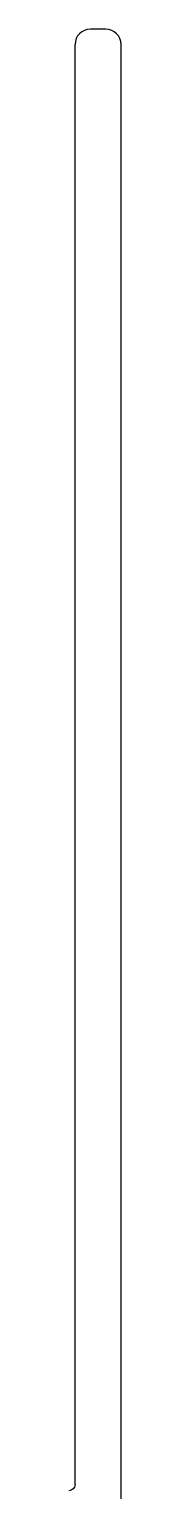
# Model space of a CAD drawing. Header units: inches. Extents: x -1.3 to 57.6, y -2 to 19.8.
# Drawn here: x 4.234 to 4.301, y 17.908 to 19.786 of the extents above; entities that cross this region are included whole.
import ezdxf

# ---------------------------------------------------------------- set-up
doc = ezdxf.new("R2010")
doc.units = ezdxf.units.IN
doc.header["$MEASUREMENT"] = 0
doc.layers.add('Shield', color=7, linetype='Continuous')

msp = doc.modelspace()

# ---------------------------------------------------------------- linework, layer by layer
at = {"layer": 'Shield'}
for p, q in [((4.281771, 19.785592), (4.261982, 19.785592)), ((4.242297, 17.915514), (4.242297, 19.765907)), ((4.301456, 17.651734), (4.301456, 19.765907))]:
    msp.add_line(p, q, dxfattribs=at)
for centre, start, end in [((4.261982, 19.765907), 90, 180), ((4.281771, 19.765907), 0, 90)]:
    msp.add_arc(centre, 0.019685, start, end, dxfattribs=at)
at = {"layer": 'Shield', "extrusion": (6.12303e-17, 0, -1)}
msp.add_arc((-4.234423, 17.915514), 0.007874, 180, 270, dxfattribs=at)

doc.saveas('drawing.dxf')
